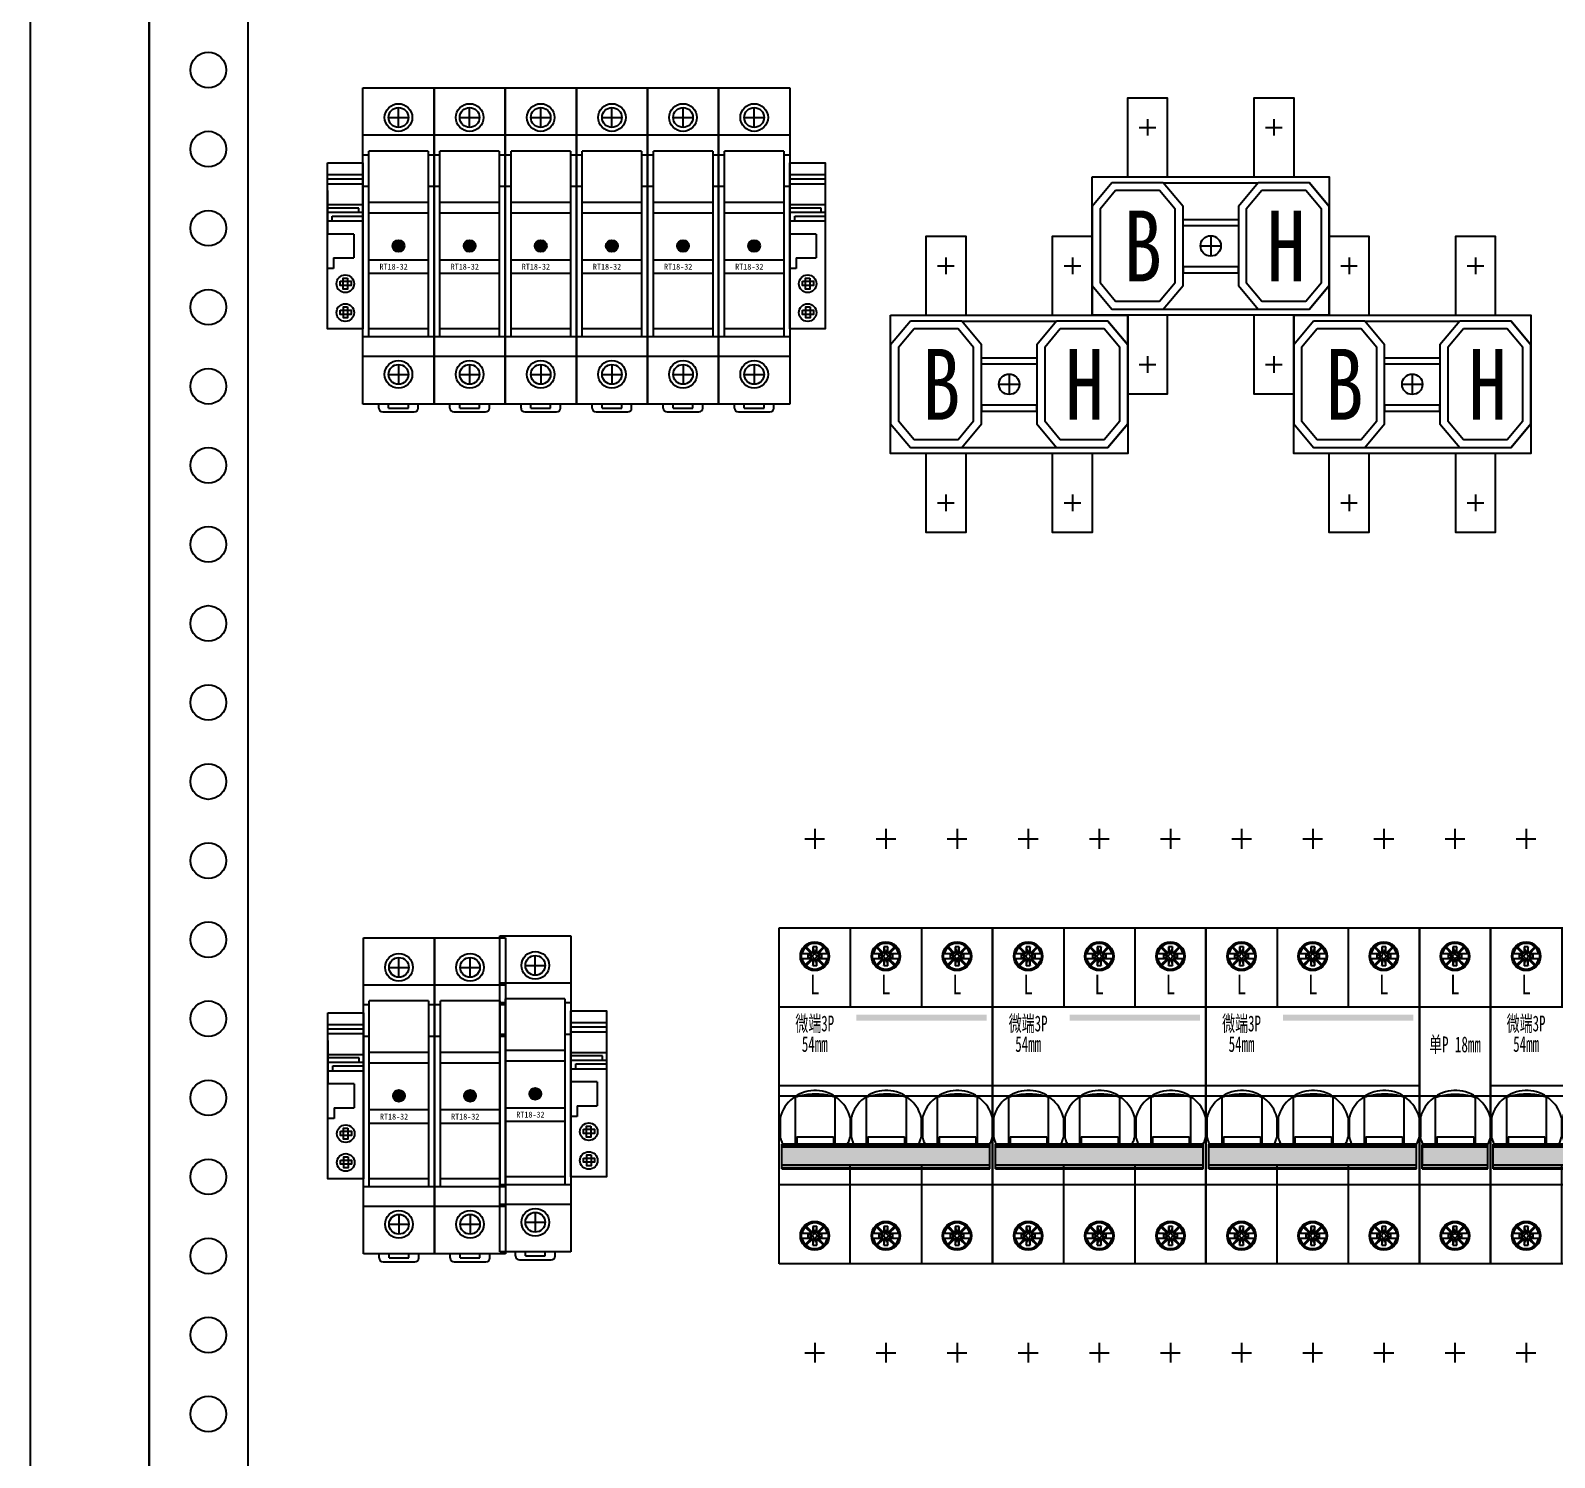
# Model space of a CAD drawing. Extents: x 1618643 to 1619243, y 398120 to 400320.
# Drawn here: x 1618642.7 to 1619028.4, y 399164.5 to 399525.5 of the extents above; entities that cross this region are included whole.
import ezdxf
from ezdxf.enums import TextEntityAlignment as Align

# ---------------------------------------------------------------- set-up
doc = ezdxf.new("R2010")
doc.units = 0
doc.header["$MEASUREMENT"] = 0
for name, color, linetype in [('EL-TEXT', 3, 'Continuous'), ('LY-JS-BJ', 7, 'Continuous'), ('LY-JS-YQJ', 7, 'Continuous'), ('布置图', 20, 'Continuous')]:
    doc.layers.add(name, color=color, linetype=linetype)
doc.layers.add('LY-二次控制图', color=7, linetype='Continuous', lineweight=18)
doc.styles.add('-宋体', font='', dxfattribs={"width": 0.65})
doc.styles.add('LY-SJ-元器件', font='', dxfattribs={"width": 0.6, "height": 4})
doc.styles.get('-宋体').set_extended_font_data('NSimSun')
doc.styles.get('LY-SJ-元器件').set_extended_font_data('SimSun')

# ---------------------------------------------------------------- blocks, each defined once
blk = doc.blocks.new('微端3P-54mm-2022.1')
h = blk.add_hatch(color=3)
h.dxf.hatch_style = 1
h.paths.add_polyline_path([(52.5, 19), (52.5, 20.5), (19.5, 20.5), (19.5, 19)])
h = blk.add_hatch(color=0)
h.dxf.hatch_style = 1
h.paths.add_polyline_path([(53.3, -17.47), (53.3, -12.97), (0.7, -12.97), (0.7, -17.47)])
at = {"color": 1}
for p, q in [((9, 67.5), (9, 62.5)), ((27, 67.5), (27, 62.5)), ((45, 67.5), (45, 62.5)), ((6.5, 65), (11.5, 65)), ((24.5, 65), (29.5, 65)), ((42.5, 65), (47.5, 65)), ((0, 0), (54, 0)), ((6.5, -65), (11.5, -65)), ((9, -62.5), (9, -67.5)), ((24.5, -65), (29.5, -65)), ((27, -62.5), (27, -67.5)), ((42.5, -65), (47.5, -65)), ((45, -62.5), (45, -67.5))]:
    blk.add_line(p, q, dxfattribs=at)
at = {"color": 0}
for p, q in [((0, -42.5), (0, 42.5)), ((0, 42.5), (54, 42.5)), ((18, 42.5), (18, 22.5)), ((36, 42.5), (36, 22.5)), ((54, 42.5), (54, -42.5)), ((0, 22.5), (54, 22.5)), ((54, 2.5), (0, 2.5)), ((18, -42.5), (18, -17.47)), ((36, -17.47), (36, -42.5)), ((54, -22.5), (0, -22.5)), ((54, -42.5), (0, -42.5))]:
    blk.add_line(p, q, dxfattribs=at)
at = {"color": 0, "linetype": 'Continuous', "lineweight": 25}
for p, q in [((5.58, 34.71), (7.95, 34.71)), ((7.95, 35.91), (5.59, 35.91)), ((6.7, 37.82), (6.49, 37.61)), ((6.49, 37.61), (6.6, 37.5)), ((6.6, 37.5), (8.15, 35.95)), ((6.81, 37.71), (6.7, 37.82)), ((8.39, 36.13), (6.81, 37.71)), ((7.25, 35.91), (7.25, 34.71)), ((7.25, 35.91), (8, 35.46)), ((7.25, 34.71), (8, 35.16)), ((8, 35.46), (8, 35.16)), ((8.25, 35.46), (8, 35.46)), ((8, 35.16), (8.25, 35.16)), ((8.5, 37.66), (8.5, 36.46)), ((8.5, 37.66), (8.85, 36.31)), ((9.5, 37.66), (8.5, 37.66)), ((8.5, 36.46), (8.85, 35.96)), ((9.15, 36.31), (8.85, 36.31)), ((8.85, 36.31), (8.85, 35.96)), ((9.5, 37.66), (9.15, 36.31)), ((9.5, 36.46), (9.15, 35.96)), ((9.15, 35.96), (9.15, 36.31)), ((9.5, 36.46), (9.5, 37.66)), ((11.19, 37.71), (9.61, 36.13)), ((10, 35.46), (9.75, 35.46)), ((9.75, 35.16), (10, 35.16)), ((9.85, 35.95), (11.4, 37.5)), ((10.75, 35.91), (10, 35.46)), ((10, 35.16), (10, 35.46)), ((10.75, 34.71), (10, 35.16)), ((12.42, 35.91), (10.05, 35.91)), ((10.05, 34.71), (12.41, 34.71)), ((10.75, 34.71), (10.75, 35.91)), ((11.3, 37.82), (11.19, 37.71)), ((11.51, 37.61), (11.3, 37.82)), ((11.4, 37.5), (11.51, 37.61)), ((23.58, 34.71), (25.95, 34.71)), ((25.95, 35.91), (23.59, 35.91)), ((24.7, 37.82), (24.49, 37.61)), ((24.49, 37.61), (24.6, 37.5)), ((24.6, 37.5), (26.15, 35.95)), ((24.81, 37.71), (24.7, 37.82)), ((26.39, 36.13), (24.81, 37.71)), ((25.25, 35.91), (25.25, 34.71)), ((25.25, 35.91), (26, 35.46)), ((25.25, 34.71), (26, 35.16)), ((26, 35.46), (26, 35.16)), ((26.25, 35.46), (26, 35.46)), ((26, 35.16), (26.25, 35.16)), ((27.5, 37.66), (26.5, 37.66)), ((26.5, 37.66), (26.5, 36.46)), ((26.5, 37.66), (26.85, 36.31)), ((26.5, 36.46), (26.85, 35.96)), ((26.85, 36.31), (26.85, 35.96)), ((27.15, 36.31), (26.85, 36.31)), ((27.5, 37.66), (27.15, 36.31)), ((27.5, 36.46), (27.15, 35.96)), ((27.15, 35.96), (27.15, 36.31)), ((27.5, 36.46), (27.5, 37.66)), ((29.19, 37.71), (27.61, 36.13)), ((28, 35.46), (27.75, 35.46)), ((27.75, 35.16), (28, 35.16)), ((27.85, 35.95), (29.4, 37.5)), ((28.75, 35.91), (28, 35.46)), ((28, 35.16), (28, 35.46)), ((28.75, 34.71), (28, 35.16)), ((30.42, 35.91), (28.05, 35.91)), ((28.05, 34.71), (30.41, 34.71)), ((28.75, 34.71), (28.75, 35.91)), ((29.3, 37.82), (29.19, 37.71)), ((29.51, 37.61), (29.3, 37.82)), ((29.4, 37.5), (29.51, 37.61)), ((41.58, 34.71), (43.95, 34.71)), ((43.95, 35.91), (41.59, 35.91)), ((42.7, 37.82), (42.49, 37.61)), ((42.49, 37.61), (42.6, 37.5)), ((42.6, 37.5), (44.15, 35.95)), ((42.81, 37.71), (42.7, 37.82)), ((44.39, 36.13), (42.81, 37.71)), ((43.25, 35.91), (43.25, 34.71)), ((43.25, 35.91), (44, 35.46)), ((43.25, 34.71), (44, 35.16)), ((44, 35.46), (44, 35.16)), ((44.25, 35.46), (44, 35.46)), ((44, 35.16), (44.25, 35.16)), ((44.5, 37.66), (44.85, 36.31)), ((45.5, 37.66), (44.5, 37.66)), ((44.5, 37.66), (44.5, 36.46)), ((44.5, 36.46), (44.85, 35.96)), ((44.85, 36.31), (44.85, 35.96)), ((45.15, 36.31), (44.85, 36.31)), ((45.5, 37.66), (45.15, 36.31)), ((45.5, 36.46), (45.15, 35.96)), ((45.15, 35.96), (45.15, 36.31)), ((45.5, 36.46), (45.5, 37.66)), ((47.19, 37.71), (45.61, 36.13)), ((46, 35.46), (45.75, 35.46)), ((45.75, 35.16), (46, 35.16)), ((45.85, 35.95), (47.4, 37.5)), ((46.75, 35.91), (46, 35.46)), ((46, 35.16), (46, 35.46)), ((46.75, 34.71), (46, 35.16)), ((48.42, 35.91), (46.05, 35.91)), ((46.05, 34.71), (48.41, 34.71)), ((46.75, 34.71), (46.75, 35.91)), ((47.3, 37.82), (47.19, 37.71)), ((47.51, 37.61), (47.3, 37.82)), ((47.4, 37.5), (47.51, 37.61)), ((6.6, 33.12), (6.49, 33.01)), ((6.49, 33.01), (6.7, 32.8)), ((8.15, 34.67), (6.6, 33.12)), ((6.7, 32.8), (6.81, 32.91)), ((6.81, 32.91), (8.39, 34.49)), ((8.5, 34.16), (8.85, 34.65)), ((8.5, 32.96), (8.85, 34.31)), ((8.5, 34.16), (8.5, 32.96)), ((8.5, 32.96), (9.5, 32.96)), ((8.85, 34.65), (8.85, 34.31)), ((8.85, 34.31), (9.15, 34.31)), ((9, 31.81), (9, 32.06)), ((9.5, 34.16), (9.15, 34.66)), ((9.15, 34.31), (9.15, 34.66)), ((9.15, 34.31), (9.5, 32.96)), ((9.5, 32.96), (9.5, 34.16)), ((9.61, 34.49), (11.19, 32.91)), ((11.4, 33.12), (9.85, 34.67)), ((11.19, 32.91), (11.3, 32.8)), ((11.3, 32.8), (11.51, 33.01)), ((11.51, 33.01), (11.4, 33.12)), ((24.6, 33.12), (24.49, 33.01)), ((24.49, 33.01), (24.7, 32.8)), ((26.15, 34.67), (24.6, 33.12)), ((24.7, 32.8), (24.81, 32.91)), ((24.81, 32.91), (26.39, 34.49)), ((26.5, 34.16), (26.85, 34.65)), ((26.5, 32.96), (26.85, 34.31)), ((26.5, 34.16), (26.5, 32.96)), ((26.5, 32.96), (27.5, 32.96)), ((26.85, 34.65), (26.85, 34.31)), ((26.85, 34.31), (27.15, 34.31)), ((27, 31.81), (27, 32.06)), ((27.15, 34.31), (27.15, 34.66)), ((27.5, 34.16), (27.15, 34.66)), ((27.15, 34.31), (27.5, 32.96)), ((27.5, 32.96), (27.5, 34.16)), ((27.61, 34.49), (29.19, 32.91)), ((29.4, 33.12), (27.85, 34.67)), ((29.19, 32.91), (29.3, 32.8)), ((29.3, 32.8), (29.51, 33.01)), ((29.51, 33.01), (29.4, 33.12)), ((42.6, 33.12), (42.49, 33.01)), ((42.49, 33.01), (42.7, 32.8)), ((44.15, 34.67), (42.6, 33.12)), ((42.7, 32.8), (42.81, 32.91)), ((42.81, 32.91), (44.39, 34.49)), ((44.5, 34.16), (44.85, 34.65)), ((44.5, 32.96), (44.85, 34.31)), ((44.5, 34.16), (44.5, 32.96)), ((44.5, 32.96), (45.5, 32.96)), ((44.85, 34.65), (44.85, 34.31)), ((44.85, 34.31), (45.15, 34.31)), ((45, 31.81), (45, 32.06)), ((45.15, 34.31), (45.15, 34.66)), ((45.5, 34.16), (45.15, 34.66)), ((45.15, 34.31), (45.5, 32.96)), ((45.5, 32.96), (45.5, 34.16)), ((45.61, 34.49), (47.19, 32.91)), ((47.4, 33.12), (45.85, 34.67)), ((47.19, 32.91), (47.3, 32.8)), ((47.3, 32.8), (47.51, 33.01)), ((47.51, 33.01), (47.4, 33.12)), ((4.1, -12.22), (4.1, -0.35)), ((14.1, -0.35), (14.1, -12.22)), ((22.1, -12.22), (22.1, -0.35)), ((32.1, -0.35), (32.1, -12.22)), ((40.1, -12.22), (40.1, -0.35)), ((50.1, -0.35), (50.1, -12.22)), ((0.25, -5.47), (0.25, -10.49)), ((17.95, -5.47), (17.95, -10.49)), ((18.25, -5.47), (18.25, -10.49)), ((35.95, -5.47), (35.95, -10.49)), ((36.25, -5.47), (36.25, -10.49)), ((53.95, -5.47), (53.95, -10.49)), ((4.45, -10.38), (4.45, -12.22)), ((4.45, -10.38), (13.75, -10.38)), ((13.75, -10.38), (13.75, -12.22)), ((22.45, -10.38), (22.45, -12.22)), ((22.45, -10.38), (31.75, -10.38)), ((31.75, -10.38), (31.75, -12.22)), ((40.45, -10.38), (40.45, -12.22)), ((40.45, -10.38), (49.75, -10.38)), ((49.75, -10.38), (49.75, -12.22)), ((53.3, -12.22), (0.7, -12.22)), ((0.7, -18.44), (0.7, -12.22)), ((53.3, -12.44), (0.7, -12.44)), ((53.3, -12.97), (0.7, -12.97)), ((53.3, -18.44), (53.3, -12.22)), ((0.7, -17.47), (53.3, -17.47)), ((0.7, -18.13), (53.3, -18.13)), ((0.7, -18.44), (53.3, -18.44)), ((6.7, -32.89), (6.49, -33.1)), ((6.49, -33.1), (6.6, -33.21)), ((6.6, -33.21), (8.15, -34.76)), ((6.81, -33), (6.7, -32.89)), ((8.39, -34.58), (6.81, -33)), ((8.5, -33.05), (8.85, -34.4)), ((9.5, -33.05), (8.5, -33.05)), ((8.5, -33.05), (8.5, -34.25)), ((8.5, -34.25), (8.85, -34.75)), ((9.15, -34.4), (8.85, -34.4)), ((8.85, -34.4), (8.85, -34.75)), ((9.5, -33.05), (9.15, -34.4)), ((9.5, -34.25), (9.15, -34.75)), ((9.15, -34.75), (9.15, -34.4)), ((9.5, -34.25), (9.5, -33.05)), ((11.19, -33), (9.61, -34.58)), ((9.85, -34.76), (11.4, -33.21)), ((11.3, -32.89), (11.19, -33)), ((11.51, -33.1), (11.3, -32.89)), ((11.4, -33.21), (11.51, -33.1)), ((24.7, -32.89), (24.49, -33.1)), ((24.49, -33.1), (24.6, -33.21)), ((24.6, -33.21), (26.15, -34.76)), ((24.81, -33), (24.7, -32.89)), ((26.39, -34.58), (24.81, -33)), ((26.5, -33.05), (26.5, -34.25)), ((27.5, -33.05), (26.5, -33.05)), ((26.5, -33.05), (26.85, -34.4)), ((26.5, -34.25), (26.85, -34.75)), ((27.15, -34.4), (26.85, -34.4)), ((26.85, -34.4), (26.85, -34.75)), ((27.5, -33.05), (27.15, -34.4)), ((27.5, -34.25), (27.15, -34.75)), ((27.15, -34.75), (27.15, -34.4)), ((27.5, -34.25), (27.5, -33.05)), ((29.19, -33), (27.61, -34.58)), ((27.85, -34.76), (29.4, -33.21)), ((29.3, -32.89), (29.19, -33)), ((29.51, -33.1), (29.3, -32.89)), ((29.4, -33.21), (29.51, -33.1)), ((42.7, -32.89), (42.49, -33.1)), ((42.49, -33.1), (42.6, -33.21)), ((42.6, -33.21), (44.15, -34.76)), ((42.81, -33), (42.7, -32.89)), ((44.39, -34.58), (42.81, -33)), ((44.5, -33.05), (44.85, -34.4)), ((45.5, -33.05), (44.5, -33.05)), ((44.5, -33.05), (44.5, -34.25)), ((44.5, -34.25), (44.85, -34.75)), ((44.85, -34.4), (44.85, -34.75)), ((45.15, -34.4), (44.85, -34.4)), ((45.5, -33.05), (45.15, -34.4)), ((45.5, -34.25), (45.15, -34.75)), ((45.15, -34.75), (45.15, -34.4)), ((45.5, -34.25), (45.5, -33.05)), ((47.19, -33), (45.61, -34.58)), ((45.85, -34.76), (47.4, -33.21)), ((47.3, -32.89), (47.19, -33)), ((47.51, -33.1), (47.3, -32.89)), ((47.4, -33.21), (47.51, -33.1)), ((5.58, -36), (7.95, -36)), ((7.95, -34.8), (5.59, -34.8)), ((6.6, -37.59), (6.49, -37.7)), ((6.49, -37.7), (6.7, -37.91)), ((8.15, -36.04), (6.6, -37.59)), ((6.7, -37.91), (6.81, -37.8)), ((6.81, -37.8), (8.39, -36.22)), ((7.25, -34.8), (7.25, -36)), ((7.25, -34.8), (8, -35.25)), ((7.25, -36), (8, -35.55)), ((8, -35.25), (8, -35.55)), ((8.25, -35.25), (8, -35.25)), ((8, -35.55), (8.25, -35.55)), ((8.5, -36.55), (8.85, -36.05)), ((8.5, -37.75), (8.85, -36.4)), ((8.5, -36.55), (8.5, -37.75)), ((8.5, -37.75), (9.5, -37.75)), ((8.85, -36.05), (8.85, -36.4)), ((8.85, -36.4), (9.15, -36.4)), ((9.5, -36.55), (9.15, -36.05)), ((9.15, -36.4), (9.15, -36.05)), ((9.15, -36.4), (9.5, -37.75)), ((9.5, -37.75), (9.5, -36.55)), ((9.61, -36.22), (11.19, -37.8)), ((10, -35.25), (9.75, -35.25)), ((9.75, -35.55), (10, -35.55)), ((11.4, -37.59), (9.85, -36.04)), ((10.75, -34.8), (10, -35.25)), ((10, -35.55), (10, -35.25)), ((10.75, -36), (10, -35.55)), ((12.42, -34.8), (10.05, -34.8)), ((10.05, -36), (12.41, -36)), ((10.75, -36), (10.75, -34.8)), ((11.19, -37.8), (11.3, -37.91)), ((11.3, -37.91), (11.51, -37.7)), ((11.51, -37.7), (11.4, -37.59)), ((23.58, -36), (25.95, -36)), ((25.95, -34.8), (23.59, -34.8)), ((24.6, -37.59), (24.49, -37.7)), ((24.49, -37.7), (24.7, -37.91)), ((26.15, -36.04), (24.6, -37.59)), ((24.7, -37.91), (24.81, -37.8)), ((24.81, -37.8), (26.39, -36.22)), ((25.25, -34.8), (25.25, -36)), ((25.25, -34.8), (26, -35.25)), ((25.25, -36), (26, -35.55)), ((26, -35.25), (26, -35.55)), ((26.25, -35.25), (26, -35.25)), ((26, -35.55), (26.25, -35.55)), ((26.5, -36.55), (26.85, -36.05)), ((26.5, -37.75), (26.85, -36.4)), ((26.5, -36.55), (26.5, -37.75)), ((26.5, -37.75), (27.5, -37.75)), ((26.85, -36.05), (26.85, -36.4)), ((26.85, -36.4), (27.15, -36.4)), ((27.15, -36.4), (27.15, -36.05)), ((27.5, -36.55), (27.15, -36.05)), ((27.15, -36.4), (27.5, -37.75)), ((27.5, -37.75), (27.5, -36.55)), ((27.61, -36.22), (29.19, -37.8)), ((28, -35.25), (27.75, -35.25)), ((27.75, -35.55), (28, -35.55)), ((29.4, -37.59), (27.85, -36.04)), ((28.75, -34.8), (28, -35.25)), ((28, -35.55), (28, -35.25)), ((28.75, -36), (28, -35.55)), ((30.42, -34.8), (28.05, -34.8)), ((28.05, -36), (30.41, -36)), ((28.75, -36), (28.75, -34.8)), ((29.19, -37.8), (29.3, -37.91)), ((29.3, -37.91), (29.51, -37.7)), ((29.51, -37.7), (29.4, -37.59)), ((41.58, -36), (43.95, -36)), ((43.95, -34.8), (41.59, -34.8)), ((42.6, -37.59), (42.49, -37.7)), ((42.49, -37.7), (42.7, -37.91)), ((44.15, -36.04), (42.6, -37.59)), ((42.7, -37.91), (42.81, -37.8)), ((42.81, -37.8), (44.39, -36.22)), ((43.25, -34.8), (44, -35.25)), ((43.25, -34.8), (43.25, -36)), ((43.25, -36), (44, -35.55)), ((44, -35.25), (44, -35.55)), ((44.25, -35.25), (44, -35.25)), ((44, -35.55), (44.25, -35.55)), ((44.5, -36.55), (44.85, -36.05)), ((44.5, -37.75), (44.85, -36.4)), ((44.5, -36.55), (44.5, -37.75)), ((44.5, -37.75), (45.5, -37.75)), ((44.85, -36.05), (44.85, -36.4)), ((44.85, -36.4), (45.15, -36.4)), ((45.15, -36.4), (45.15, -36.05)), ((45.5, -36.55), (45.15, -36.05)), ((45.15, -36.4), (45.5, -37.75)), ((45.5, -37.75), (45.5, -36.55)), ((45.61, -36.22), (47.19, -37.8)), ((46, -35.25), (45.75, -35.25)), ((45.75, -35.55), (46, -35.55)), ((47.4, -37.59), (45.85, -36.04)), ((46.75, -34.8), (46, -35.25)), ((46, -35.55), (46, -35.25)), ((46.75, -36), (46, -35.55)), ((48.42, -34.8), (46.05, -34.8)), ((46.05, -36), (48.41, -36)), ((46.75, -36), (46.75, -34.8)), ((47.19, -37.8), (47.3, -37.91)), ((47.3, -37.91), (47.51, -37.7)), ((47.51, -37.7), (47.4, -37.59)), ((9, -38.9), (9, -38.65)), ((27, -38.9), (27, -38.65)), ((45, -38.9), (45, -38.65))]:
    blk.add_line(p, q, dxfattribs=at)
at = {"color": 0}
for centre, radius in [((9, 35.31), 3.64), ((9, 35.31), 3.39), ((27, 35.31), 3.64), ((27, 35.31), 3.39), ((45, 35.31), 3.64), ((45, 35.31), 3.39), ((9, -35.4), 3.64), ((9, -35.4), 3.39), ((27, -35.4), 3.64), ((27, -35.4), 3.39), ((45, -35.4), 3.64), ((45, -35.4), 3.39)]:
    blk.add_circle(centre, radius, dxfattribs=at)
at = {"color": 0, "linetype": 'Continuous', "lineweight": 25}
for centre in [(9, 35.31), (27, 35.31), (45, 35.31), (9, -35.4), (27, -35.4), (45, -35.4)]:
    blk.add_circle(centre, 3.5, dxfattribs=at)
for centre, radius, start, end in [((9, 35.31), 3.25, 137.6454, 169.3613), ((9, 35.31), 3.25, 190.6387, 222.3546), ((9, 35.31), 3.25, 47.6454, 132.3546), ((7.95, 36.46), 0.552, 270, 360), ((7.95, 34.16), 0.552, 0, 90), ((8.06, 37.76), 2.31, 274.6869, 276.011), ((8.06, 32.85), 2.31, 83.234, 85.2255), ((8.18, 36.73), 1.27, 275.7409, 278.1372), ((8.23, 34.32), 0.834, 77.8753, 83.3489), ((8.25, 36.21), 0.747, 278.1332, 282.1859), ((8.31, 35.96), 0.494, 282.0203, 298.836), ((8.3, 34.65), 0.5, 58.0737, 77.8061), ((8.23, 36.09), 0.641, 299.0084, 316.9423), ((8.23, 34.53), 0.636, 37.8376, 58.3835), ((8.33, 36), 0.506, 316.5183, 337.4465), ((8.35, 34.62), 0.49, 22.029, 37.4855), ((8.03, 36.13), 0.834, 337.6013, 343.0532), ((8.11, 34.52), 0.747, 18.1694, 22.2379), ((7.61, 34.36), 1.27, 15.7681, 18.1735), ((6.62, 36.56), 2.31, 342.9388, 344.9228), ((11.38, 36.56), 2.31, 195.0773, 196.4013), ((11.38, 34.06), 2.31, 162.9388, 164.9228), ((10.39, 36.26), 1.27, 196.1312, 198.5273), ((9.97, 34.49), 0.834, 157.6013, 163.0532), ((9.89, 36.09), 0.747, 198.5233, 202.5755), ((9.65, 35.99), 0.49, 202.3673, 217.7617), ((9.67, 34.62), 0.506, 136.5183, 157.4465), ((9.77, 36.09), 0.636, 218.1132, 238.5766), ((9.77, 34.53), 0.641, 119.0082, 136.9423), ((9.7, 35.97), 0.5, 238.269, 257.922), ((9.69, 34.65), 0.494, 102.021, 118.8359), ((10.05, 36.46), 0.552, 180, 270), ((10.05, 34.16), 0.552, 90, 180), ((9.77, 36.3), 0.834, 257.9903, 263.442), ((9.75, 34.41), 0.747, 98.1342, 102.1867), ((9.82, 33.89), 1.27, 95.7421, 98.1383), ((9.94, 37.76), 2.31, 263.3277, 265.3115), ((9.94, 32.85), 2.31, 94.6881, 96.0122), ((9, 35.31), 3.25, 10.6387, 42.3546), ((9, 35.31), 3.25, 317.6454, 349.3613), ((27, 35.31), 3.25, 137.6454, 169.3613), ((27, 35.31), 3.25, 190.6387, 222.3546), ((27, 35.31), 3.25, 47.6454, 132.3546), ((25.95, 36.46), 0.552, 270, 360), ((25.95, 34.16), 0.552, 0, 90), ((26.06, 37.76), 2.31, 274.6869, 276.011), ((26.06, 32.85), 2.31, 83.234, 85.2255), ((26.18, 36.73), 1.27, 275.7409, 278.1372), ((26.23, 34.32), 0.834, 77.8753, 83.3489), ((26.25, 36.21), 0.747, 278.1332, 282.1859), ((26.31, 35.96), 0.494, 282.0203, 298.836), ((26.3, 34.65), 0.5, 58.0737, 77.8061), ((26.23, 36.09), 0.641, 299.0084, 316.9423), ((26.23, 34.53), 0.636, 37.8376, 58.3835), ((26.33, 36), 0.506, 316.5183, 337.4465), ((26.35, 34.62), 0.49, 22.029, 37.4855), ((26.03, 36.13), 0.834, 337.6013, 343.0532), ((26.11, 34.52), 0.747, 18.1694, 22.2379), ((25.61, 34.36), 1.27, 15.7681, 18.1735), ((24.62, 36.56), 2.31, 342.9388, 344.9228), ((29.38, 36.56), 2.31, 195.0773, 196.4013), ((29.38, 34.06), 2.31, 162.9388, 164.9228), ((28.39, 36.26), 1.27, 196.1312, 198.5273), ((27.97, 34.49), 0.834, 157.6013, 163.0532), ((27.89, 36.09), 0.747, 198.5233, 202.5755), ((27.65, 35.99), 0.49, 202.3673, 217.7617), ((27.67, 34.62), 0.506, 136.5183, 157.4465), ((27.77, 36.09), 0.636, 218.1132, 238.5766), ((27.77, 34.53), 0.641, 119.0082, 136.9423), ((27.7, 35.97), 0.5, 238.269, 257.922), ((27.69, 34.65), 0.494, 102.021, 118.8359), ((28.05, 36.46), 0.552, 180, 270), ((28.05, 34.16), 0.552, 90, 180), ((27.77, 36.3), 0.834, 257.9903, 263.442), ((27.75, 34.41), 0.747, 98.1342, 102.1867), ((27.82, 33.89), 1.27, 95.7421, 98.1383), ((27.94, 37.76), 2.31, 263.3277, 265.3115), ((27.94, 32.85), 2.31, 94.6881, 96.0122), ((27, 35.31), 3.25, 10.6387, 42.3546), ((27, 35.31), 3.25, 317.6454, 349.3613), ((45, 35.31), 3.25, 137.6454, 169.3613), ((45, 35.31), 3.25, 190.6387, 222.3546), ((45, 35.31), 3.25, 47.6454, 132.3546), ((43.95, 36.46), 0.552, 270, 360), ((43.95, 34.16), 0.552, 0, 90), ((44.06, 37.76), 2.31, 274.6869, 276.011), ((44.06, 32.85), 2.31, 83.234, 85.2255), ((44.18, 36.73), 1.27, 275.7409, 278.1372), ((44.23, 34.32), 0.834, 77.8753, 83.3489), ((44.25, 36.21), 0.747, 278.1332, 282.1859), ((44.31, 35.96), 0.494, 282.0203, 298.836), ((44.3, 34.65), 0.5, 58.0737, 77.8061), ((44.23, 36.09), 0.641, 299.0084, 316.9423), ((44.23, 34.53), 0.636, 37.8376, 58.3835), ((44.33, 36), 0.506, 316.5183, 337.4465), ((44.35, 34.62), 0.49, 22.029, 37.4855), ((44.03, 36.13), 0.834, 337.6013, 343.0532), ((44.11, 34.52), 0.747, 18.1694, 22.2379), ((43.61, 34.36), 1.27, 15.7681, 18.1735), ((42.62, 36.56), 2.31, 342.9388, 344.9228), ((47.38, 36.56), 2.31, 195.0773, 196.4013), ((47.38, 34.06), 2.31, 162.9388, 164.9228), ((46.39, 36.26), 1.27, 196.1312, 198.5273), ((45.97, 34.49), 0.834, 157.6013, 163.0532), ((45.89, 36.09), 0.747, 198.5233, 202.5755), ((45.65, 35.99), 0.49, 202.3673, 217.7617), ((45.67, 34.62), 0.506, 136.5183, 157.4465), ((45.77, 36.09), 0.636, 218.1132, 238.5766), ((45.77, 34.53), 0.641, 119.0082, 136.9423), ((45.7, 35.97), 0.5, 238.269, 257.922), ((45.69, 34.65), 0.494, 102.021, 118.8359), ((46.05, 36.46), 0.552, 180, 270), ((46.05, 34.16), 0.552, 90, 180), ((45.77, 36.3), 0.834, 257.9903, 263.442), ((45.75, 34.41), 0.747, 98.1342, 102.1867), ((45.82, 33.89), 1.27, 95.7421, 98.1383), ((45.94, 37.76), 2.31, 263.3277, 265.3115), ((45.94, 32.85), 2.31, 94.6881, 96.0122), ((45, 35.31), 3.25, 10.6387, 42.3546), ((45, 35.31), 3.25, 317.6454, 349.3613), ((9, 35.31), 3.25, 227.6454, 312.3546), ((6.61, 34.07), 2.31, 14.7102, 16.0393), ((27, 35.31), 3.25, 227.6454, 312.3546), ((24.61, 34.07), 2.31, 14.7102, 16.0393), ((45, 35.31), 3.25, 227.6454, 312.3546), ((42.61, 34.07), 2.31, 14.7102, 16.0393), ((9.14, -7.83), 9.19, 87.8849, 160.4296), ((8.91, -15.23), 15.64, 94.6966, 107.9265), ((9.1, -16.72), 17.13, 89.9904, 94.9002), ((9.13, -16.15), 16.57, 75.7297, 90.1184), ((9.04, -7.86), 9.23, 15.0474, 87.2502), ((27.14, -7.83), 9.19, 87.8849, 160.4296), ((26.91, -15.23), 15.64, 94.6966, 107.9265), ((27.1, -16.72), 17.13, 89.9904, 94.9002), ((27.13, -16.15), 16.57, 75.7297, 90.1184), ((27.04, -7.86), 9.23, 15.0474, 87.2502), ((45.14, -7.83), 9.19, 87.8849, 160.4296), ((44.91, -15.23), 15.64, 94.6966, 107.9265), ((45.1, -16.72), 17.13, 89.9904, 94.9002), ((45.13, -16.15), 16.57, 75.7297, 90.1184), ((45.04, -7.86), 9.23, 15.0474, 87.2502), ((10, -12.56), 12.88, 72.7867, 75.5196), ((5.82, -26.43), 27.36, 72.3845, 73.0215), ((28, -12.56), 12.88, 72.7867, 75.5196), ((23.82, -26.43), 27.36, 72.3845, 73.0215), ((46, -12.56), 12.88, 72.7867, 75.5196), ((41.82, -26.43), 27.36, 72.3845, 73.0215), ((9.37, -7.98), 9.46, 160.057, 164.6179), ((27.37, -7.98), 9.46, 160.057, 164.6179), ((45.37, -7.98), 9.46, 160.057, 164.6179), ((29.64, -1.83), 30.64, 196.4297, 196.8694), ((16.57, -5.82), 16.98, 196.781, 197.5735), ((10.04, -7.88), 10.13, 197.5731, 198.8992), ((6.94, -8.95), 6.85, 198.859, 201.3043), ((4.95, -9.74), 4.71, 201.1482, 208.2485), ((13.65, -9.95), 4.27, 329.3774, 337.9794), ((11.23, -8.97), 6.88, 337.958, 342.3373), ((5.6, -7.13), 12.8, 342.1258, 343.1767), ((-11.74, -1.89), 30.91, 343.1981, 343.8522), ((47.64, -1.83), 30.64, 196.4297, 196.8694), ((34.57, -5.82), 16.98, 196.781, 197.5735), ((28.04, -7.88), 10.13, 197.5731, 198.8992), ((24.94, -8.95), 6.85, 198.859, 201.3043), ((22.95, -9.74), 4.71, 201.1482, 208.2485), ((31.65, -9.95), 4.27, 329.3774, 337.9794), ((29.23, -8.97), 6.88, 337.958, 342.3373), ((23.6, -7.13), 12.8, 342.1258, 343.1767), ((6.26, -1.89), 30.91, 343.1981, 343.8522), ((65.64, -1.83), 30.64, 196.4297, 196.8694), ((52.57, -5.82), 16.98, 196.781, 197.5735), ((46.04, -7.88), 10.13, 197.5731, 198.8992), ((42.94, -8.95), 6.85, 198.859, 201.3043), ((40.95, -9.74), 4.71, 201.1482, 208.2485), ((49.65, -9.95), 4.27, 329.3774, 337.9794), ((47.23, -8.97), 6.88, 337.958, 342.3373), ((41.6, -7.13), 12.8, 342.1258, 343.1767), ((24.26, -1.89), 30.91, 343.1981, 343.8522), ((13.72, -5.01), 14.67, 208.3279, 209.4703), ((7.43, -6.37), 11.43, 329.2292, 329.8147), ((31.72, -5.01), 14.67, 208.3279, 209.4703), ((25.43, -6.37), 11.43, 329.2292, 329.8147), ((49.72, -5.01), 14.67, 208.3279, 209.4703), ((43.43, -6.37), 11.43, 329.2292, 329.8147), ((9, -35.4), 3.25, 137.6454, 169.3613), ((9, -35.4), 3.25, 47.6454, 132.3546), ((7.95, -34.25), 0.552, 270, 360), ((10.05, -34.25), 0.552, 180, 270), ((9, -35.4), 3.25, 10.6387, 42.3546), ((27, -35.4), 3.25, 137.6454, 169.3613), ((27, -35.4), 3.25, 47.6454, 132.3546), ((25.95, -34.25), 0.552, 270, 360), ((28.05, -34.25), 0.552, 180, 270), ((27, -35.4), 3.25, 10.6387, 42.3546), ((45, -35.4), 3.25, 137.6454, 169.3613), ((45, -35.4), 3.25, 47.6454, 132.3546), ((43.95, -34.25), 0.552, 270, 360), ((46.05, -34.25), 0.552, 180, 270), ((45, -35.4), 3.25, 10.6387, 42.3546), ((9, -35.4), 3.25, 190.6387, 222.3546), ((9, -35.4), 3.25, 227.6454, 312.3546), ((7.95, -36.55), 0.552, 0, 90), ((8.06, -32.94), 2.31, 274.6869, 276.011), ((8.06, -37.85), 2.31, 83.234, 85.2255), ((8.18, -33.98), 1.27, 275.7409, 278.1372), ((8.23, -36.39), 0.834, 77.8753, 83.3489), ((8.25, -34.5), 0.747, 278.1332, 282.1859), ((8.31, -34.74), 0.494, 282.0203, 298.836), ((8.3, -36.06), 0.5, 58.0737, 77.8061), ((8.23, -34.62), 0.641, 299.0084, 316.9423), ((8.23, -36.18), 0.636, 37.8376, 58.3835), ((8.33, -34.71), 0.506, 316.5183, 337.4465), ((8.35, -36.08), 0.49, 22.029, 37.4855), ((8.03, -34.58), 0.834, 337.6013, 343.0532), ((8.11, -36.18), 0.747, 18.1694, 22.2379), ((7.61, -36.35), 1.27, 15.7681, 18.1735), ((6.62, -34.15), 2.31, 342.9388, 344.9228), ((6.61, -36.64), 2.31, 14.7102, 16.0393), ((11.38, -34.15), 2.31, 195.0773, 196.4013), ((11.38, -36.65), 2.31, 162.9388, 164.9228), ((10.39, -34.45), 1.27, 196.1312, 198.5273), ((9.97, -36.21), 0.834, 157.6013, 163.0532), ((9.89, -34.61), 0.747, 198.5233, 202.5755), ((9.65, -34.71), 0.49, 202.3673, 217.7617), ((9.67, -36.09), 0.506, 136.5183, 157.4465), ((9.77, -34.62), 0.636, 218.1132, 238.5766), ((9.77, -36.18), 0.641, 119.0082, 136.9423), ((9.7, -34.74), 0.5, 238.269, 257.922), ((9.69, -36.05), 0.494, 102.021, 118.8359), ((10.05, -36.55), 0.552, 90, 180), ((9.77, -34.41), 0.834, 257.9903, 263.442), ((9.75, -36.3), 0.747, 98.1342, 102.1867), ((9.82, -36.82), 1.27, 95.7421, 98.1383), ((9.94, -32.94), 2.31, 263.3277, 265.3115), ((9.94, -37.85), 2.31, 94.6881, 96.0122), ((9, -35.4), 3.25, 317.6454, 349.3613), ((27, -35.4), 3.25, 190.6387, 222.3546), ((27, -35.4), 3.25, 227.6454, 312.3546), ((25.95, -36.55), 0.552, 0, 90), ((26.06, -32.94), 2.31, 274.6869, 276.011), ((26.06, -37.85), 2.31, 83.234, 85.2255), ((26.18, -33.98), 1.27, 275.7409, 278.1372), ((26.23, -36.39), 0.834, 77.8753, 83.3489), ((26.25, -34.5), 0.747, 278.1332, 282.1859), ((26.31, -34.74), 0.494, 282.0203, 298.836), ((26.3, -36.06), 0.5, 58.0737, 77.8061), ((26.23, -34.62), 0.641, 299.0084, 316.9423), ((26.23, -36.18), 0.636, 37.8376, 58.3835), ((26.33, -34.71), 0.506, 316.5183, 337.4465), ((26.35, -36.08), 0.49, 22.029, 37.4855), ((26.03, -34.58), 0.834, 337.6013, 343.0532), ((26.11, -36.18), 0.747, 18.1694, 22.2379), ((25.61, -36.35), 1.27, 15.7681, 18.1735), ((24.62, -34.15), 2.31, 342.9388, 344.9228), ((24.61, -36.64), 2.31, 14.7102, 16.0393), ((29.38, -34.15), 2.31, 195.0773, 196.4013), ((29.38, -36.65), 2.31, 162.9388, 164.9228), ((28.39, -34.45), 1.27, 196.1312, 198.5273), ((27.97, -36.21), 0.834, 157.6013, 163.0532), ((27.89, -34.61), 0.747, 198.5233, 202.5755), ((27.65, -34.71), 0.49, 202.3673, 217.7617), ((27.67, -36.09), 0.506, 136.5183, 157.4465), ((27.77, -34.62), 0.636, 218.1132, 238.5766), ((27.77, -36.18), 0.641, 119.0082, 136.9423), ((27.7, -34.74), 0.5, 238.269, 257.922), ((27.69, -36.05), 0.494, 102.021, 118.8359), ((28.05, -36.55), 0.552, 90, 180), ((27.77, -34.41), 0.834, 257.9903, 263.442), ((27.75, -36.3), 0.747, 98.1342, 102.1867), ((27.82, -36.82), 1.27, 95.7421, 98.1383), ((27.94, -32.94), 2.31, 263.3277, 265.3115), ((27.94, -37.85), 2.31, 94.6881, 96.0122), ((27, -35.4), 3.25, 317.6454, 349.3613), ((45, -35.4), 3.25, 190.6387, 222.3546), ((45, -35.4), 3.25, 227.6454, 312.3546), ((43.95, -36.55), 0.552, 0, 90), ((44.06, -32.94), 2.31, 274.6869, 276.011), ((44.06, -37.85), 2.31, 83.234, 85.2255), ((44.18, -33.98), 1.27, 275.7409, 278.1372), ((44.23, -36.39), 0.834, 77.8753, 83.3489), ((44.25, -34.5), 0.747, 278.1332, 282.1859), ((44.31, -34.74), 0.494, 282.0203, 298.836), ((44.3, -36.06), 0.5, 58.0737, 77.8061), ((44.23, -34.62), 0.641, 299.0084, 316.9423), ((44.23, -36.18), 0.636, 37.8376, 58.3835), ((44.33, -34.71), 0.506, 316.5183, 337.4465), ((44.35, -36.08), 0.49, 22.029, 37.4855), ((44.03, -34.58), 0.834, 337.6013, 343.0532), ((44.11, -36.18), 0.747, 18.1694, 22.2379), ((43.61, -36.35), 1.27, 15.7681, 18.1735), ((42.62, -34.15), 2.31, 342.9388, 344.9228), ((42.61, -36.64), 2.31, 14.7102, 16.0393), ((47.38, -34.15), 2.31, 195.0773, 196.4013), ((47.38, -36.65), 2.31, 162.9388, 164.9228), ((46.39, -34.45), 1.27, 196.1312, 198.5273), ((45.97, -36.21), 0.834, 157.6013, 163.0532), ((45.89, -34.61), 0.747, 198.5233, 202.5755), ((45.65, -34.71), 0.49, 202.3673, 217.7617), ((45.67, -36.09), 0.506, 136.5183, 157.4465), ((45.77, -34.62), 0.636, 218.1132, 238.5766), ((45.77, -36.18), 0.641, 119.0082, 136.9423), ((45.7, -34.74), 0.5, 238.269, 257.922), ((45.69, -36.05), 0.494, 102.021, 118.8359), ((46.05, -36.55), 0.552, 90, 180), ((45.77, -34.41), 0.834, 257.9903, 263.442), ((45.75, -36.3), 0.747, 98.1342, 102.1867), ((45.82, -36.82), 1.27, 95.7421, 98.1383), ((45.94, -32.94), 2.31, 263.3277, 265.3115), ((45.94, -37.85), 2.31, 94.6881, 96.0122), ((45, -35.4), 3.25, 317.6454, 349.3613)]:
    blk.add_arc(centre, radius, start, end, dxfattribs=at)
at = {"color": 0, "style": 'LY-SJ-元器件', "width": 0.7}
for p in [(9, 28.16), (27, 28.16), (45, 28.16)]:
    blk.add_text('L', height=5, dxfattribs=at).set_placement(p, align=Align.MIDDLE)
at = {"color": 1, "style": 'LY-SJ-元器件', "width": 0.6}
for s, p in [('微端3P', (9, 18.37)), ('54mm', (9, 13.08))]:
    blk.add_text(s, height=4, dxfattribs=at).set_placement(p, align=Align.MIDDLE)
blk = doc.blocks.new('RT18保险 正视图')
at = {"layer": 'LY-JS-YQJ'}
blk.add_hatch(color=1, dxfattribs=at).paths.add_polyline_path([(1.5, -40, 1), (-1.5, -40, 1)])
for p, q in [((-9, -80), (-9, 0)), ((-9, 0), (9, 0)), ((9, 0), (9, -80)), ((-2.5, -7.51), (2.5, -7.51)), ((0, -10.01), (0, -5.01)), ((9, -12.01), (-9, -12.01)), ((-7.5, -17), (-9, -17)), ((7.5, -16), (-7.5, -16)), ((-7.5, -63), (-7.5, -16)), ((7.5, -16), (7.5, -63)), ((9, -17), (7.5, -17)), ((-7.5, -25), (-9, -25)), ((9, -25), (7.5, -25)), ((7.5, -29), (-7.5, -29)), ((7.5, -31.75), (-7.5, -31.75)), ((-7.5, -43.5), (7.5, -43.5)), ((-7.5, -46.9), (7.5, -46.9)), ((7.5, -61), (-7.5, -61)), ((9, -63), (-9, -63)), ((9, -67.99), (-9, -67.99)), ((-2.5, -72.49), (2.5, -72.49)), ((0, -69.99), (0, -74.99)), ((9, -80), (-9, -80)), ((-5, -81), (-5, -80)), ((-2.5, -81), (-2.5, -80)), ((2.5, -81), (2.5, -80)), ((5, -81), (5, -80)), ((-4, -82), (4, -82)), ((-2.5, -81), (2.5, -81))]:
    blk.add_line(p, q, dxfattribs=at)
for centre, radius in [((0, -7.51), 3.5), ((0, -7.51), 2.5), ((0, -72.49), 3.5), ((0, -72.49), 2.5)]:
    blk.add_circle(centre, radius, dxfattribs=at)
at = {"layer": 'LY-JS-YQJ', "color": 1}
blk.add_circle((0, -40), 1.5, dxfattribs=at)
at = {"layer": 'LY-JS-YQJ'}
for centre, start, end in [((-4, -81), 180, 270), ((4, -81), 270, 0)]:
    blk.add_arc(centre, 1, start, end, dxfattribs=at)
at = {"layer": 'LY-JS-YQJ', "insert": (-4.8, -44.5), "char_height": 1.5, "width": 12.3, "attachment_point": 1}
blk.add_mtext('RT18-32', dxfattribs=at)
blk = doc.blocks.new('RT18-32X-6A')
at = {"layer": 'LY-JS-YQJ'}
blk.add_blockref('RT18保险 正视图', (9, 80), dxfattribs=at)
blk = doc.blocks.new('BH-0.66 φ30')
at = {"color": 1}
for p, q in [((-18.1, 12.5), (-13.9, 12.5)), ((-16, 14.6), (-16, 10.4)), ((13.9, 12.5), (18.1, 12.5)), ((16, 14.6), (16, 10.4)), ((-25, -1.5), (-30, -7.5)), ((-12, -1.5), (12, -1.5)), ((12, -1.5), (7, -7.5)), ((25, -1.5), (12, -1.5)), ((25, -1.5), (30, -7.5)), ((7, -7.5), (7, -27.5)), ((0, -14.91), (0, -20.09)), ((-2.59, -17.5), (2.59, -17.5)), ((-30, -27.5), (-25, -33.5)), ((7, -27.5), (12, -33.5)), ((30, -27.5), (25, -33.5)), ((-12, -33.5), (12, -33.5)), ((-16, -45.4), (-16, -49.6)), ((16, -45.4), (16, -49.6)), ((-18.1, -47.5), (-13.9, -47.5)), ((13.9, -47.5), (18.1, -47.5))]:
    blk.add_line(p, q, dxfattribs=at)
for points in [[(-21, 0), (-21, 20), (-11, 20), (-11, 0)], [(11, 0), (11, 20), (21, 20), (21, 0)], [(-25, -1.5), (-30, -7.5), (-30, -27.5), (-25, -33.5), (-12, -33.5), (-7, -27.5), (-7, -7.5), (-12, -1.5), (-25, -1.5)], [(12, -1.5), (7, -7.5), (7, -27.5), (12, -33.5), (25, -33.5), (30, -27.5), (30, -7.5), (25, -1.5), (12, -1.5)], [(-11, -35), (-11, -55), (-21, -55), (-21, -35)], [(21, -35), (21, -55), (11, -55), (11, -35)]]:
    blk.add_lwpolyline(points, dxfattribs=at)
for points in [[(-30, 0), (30, 0), (30, -35), (-30, -35)], [(-24.06, -3.5), (-28, -8.22), (-28, -26.78), (-24.06, -31.5), (-12.94, -31.5), (-9, -26.78), (-9, -8.22), (-12.94, -3.5)], [(12.94, -3.5), (9, -8.22), (9, -26.78), (12.94, -31.5), (24.06, -31.5), (28, -26.78), (28, -8.22), (24.06, -3.5)], [(-7, -10.83), (7, -10.83), (7, -12.4), (-7, -12.4)], [(-7, -24.33), (7, -24.33), (7, -22.76), (-7, -22.76)]]:
    blk.add_lwpolyline(points, close=True, dxfattribs=at)
blk.add_circle((0, -17.5), 2.59, dxfattribs=at)
at = {"layer": 'EL-TEXT', "color": 0, "linetype": 'ByBlock', "lineweight": -3, "style": '-宋体', "width": 0.8}
for s, p in [('B', (-17.19, -17.51)), ('H', (19.08, -17.51))]:
    blk.add_text(s, height=17.94, dxfattribs=at).set_placement(p, align=Align.MIDDLE_CENTER)
blk = doc.blocks.new('端子堵头')
at = {"layer": 'LY-JS-YQJ'}
for p, q in [((0, 39.03), (9, 39.03)), ((0, 37.96), (9, 37.96)), ((0, 36.73), (9, 36.73)), ((0, 35), (0, 24)), ((9, 35), (9, 24)), ((0, 31.48), (9, 31.48)), ((9, 34.58), (9, 33.47)), ((7.97, 30.59), (0, 30.59)), ((0, 29.53), (9, 29.53)), ((0, 27.32), (9, 27.32)), ((1.25, 27.32), (1.25, 28.56)), ((1.25, 28.56), (9, 28.56)), ((7.97, 29.53), (7.97, 30.59)), ((6.66, 24), (0, 24)), ((6.66, 24), (6.66, 18)), ((1.59, 18), (1.59, 15.27)), ((1.59, 18), (6.66, 18)), ((1.59, 15.27), (0, 15.27))]:
    blk.add_line(p, q, dxfattribs=at)
for points in [[(0, 42), (9, 42), (9, 0), (0, 0)], [(3.2, 12.05), (6.01, 12.05), (6.01, 10.99), (3.2, 10.99)], [(5.06, 12.84), (5.06, 10.03), (3.99, 10.03), (3.99, 12.84)], [(3.2, 4.76), (6.01, 4.76), (6.01, 3.69), (3.2, 3.69)], [(5.13, 5.6), (5.13, 2.79), (4.06, 2.79), (4.06, 5.6)]]:
    blk.add_lwpolyline(points, close=True, dxfattribs=at)
for centre in [(4.54, 11.43), (4.54, 4.14)]:
    blk.add_circle(centre, 2.23, dxfattribs=at)
blk = doc.blocks.new('A$C1DDE3F93')
at = {"layer": 'LY-二次控制图', "lineweight": -3}
for name, p in [('RT18-32X-6A', (9, -40)), ('RT18-32X-6A', (27, -40)), ('RT18-32X-6A', (45, -40)), ('RT18-32X-6A', (63, -40)), ('RT18-32X-6A', (81, -40)), ('RT18-32X-6A', (99, -40)), ('端子堵头', (0, -21)), ('端子堵头', (117, -21))]:
    blk.add_blockref(name, p, dxfattribs=at)
blk = doc.blocks.new('微端1P-18mm-2022.1')
h = blk.add_hatch(color=0)
h.dxf.hatch_style = 1
h.paths.add_polyline_path([(17.3, -17.47), (17.3, -12.97), (0.7, -12.97), (0.7, -17.47)])
at = {"color": 1}
for p, q in [((9, 67.5), (9, 62.5)), ((6.5, 65), (11.5, 65)), ((0, 0), (18, 0)), ((6.5, -65), (11.5, -65)), ((9, -62.5), (9, -67.5))]:
    blk.add_line(p, q, dxfattribs=at)
at = {"color": 0}
for p, q in [((0, -42.5), (0, 42.5)), ((0, 42.5), (18, 42.5)), ((18, 42.5), (18, -42.5)), ((0, 22.5), (18, 22.5)), ((18, -22.5), (0, -22.5)), ((18, -42.5), (0, -42.5))]:
    blk.add_line(p, q, dxfattribs=at)
at = {"color": 0, "linetype": 'Continuous', "lineweight": 25}
for p, q in [((5.58, 34.71), (7.95, 34.71)), ((7.95, 35.91), (5.59, 35.91)), ((6.7, 37.82), (6.49, 37.61)), ((6.49, 37.61), (6.6, 37.5)), ((6.6, 37.5), (8.15, 35.95)), ((6.81, 37.71), (6.7, 37.82)), ((8.39, 36.13), (6.81, 37.71)), ((7.25, 35.91), (7.25, 34.71)), ((7.25, 35.91), (8, 35.46)), ((7.25, 34.71), (8, 35.16)), ((8, 35.46), (8, 35.16)), ((8.25, 35.46), (8, 35.46)), ((8, 35.16), (8.25, 35.16)), ((8.5, 37.66), (8.85, 36.31)), ((8.5, 37.66), (8.5, 36.46)), ((9.5, 37.66), (8.5, 37.66)), ((8.5, 36.46), (8.85, 35.96)), ((9.15, 36.31), (8.85, 36.31)), ((8.85, 36.31), (8.85, 35.96)), ((9.5, 37.66), (9.15, 36.31)), ((9.5, 36.46), (9.15, 35.96)), ((9.15, 35.96), (9.15, 36.31)), ((9.5, 36.46), (9.5, 37.66)), ((11.19, 37.71), (9.61, 36.13)), ((10, 35.46), (9.75, 35.46)), ((9.75, 35.16), (10, 35.16)), ((9.85, 35.95), (11.4, 37.5)), ((10.75, 35.91), (10, 35.46)), ((10, 35.16), (10, 35.46)), ((10.75, 34.71), (10, 35.16)), ((12.42, 35.91), (10.05, 35.91)), ((10.05, 34.71), (12.41, 34.71)), ((10.75, 34.71), (10.75, 35.91)), ((11.3, 37.82), (11.19, 37.71)), ((11.51, 37.61), (11.3, 37.82)), ((11.4, 37.5), (11.51, 37.61)), ((6.6, 33.12), (6.49, 33.01)), ((6.49, 33.01), (6.7, 32.8)), ((8.15, 34.67), (6.6, 33.12)), ((6.7, 32.8), (6.81, 32.91)), ((6.81, 32.91), (8.39, 34.49)), ((8.5, 34.16), (8.85, 34.65)), ((8.5, 32.96), (8.85, 34.31)), ((8.5, 34.16), (8.5, 32.96)), ((8.5, 32.96), (9.5, 32.96)), ((8.85, 34.65), (8.85, 34.31)), ((8.85, 34.31), (9.15, 34.31)), ((9, 31.81), (9, 32.06)), ((9.15, 34.31), (9.15, 34.66)), ((9.5, 34.16), (9.15, 34.66)), ((9.15, 34.31), (9.5, 32.96)), ((9.5, 32.96), (9.5, 34.16)), ((9.61, 34.49), (11.19, 32.91)), ((11.4, 33.12), (9.85, 34.67)), ((11.19, 32.91), (11.3, 32.8)), ((11.3, 32.8), (11.51, 33.01)), ((11.51, 33.01), (11.4, 33.12)), ((4.1, -12.22), (4.1, -0.35)), ((14.1, -0.35), (14.1, -12.22)), ((0.25, -5.47), (0.25, -10.49)), ((17.95, -5.47), (17.95, -10.49)), ((4.45, -10.38), (13.75, -10.38)), ((4.45, -10.38), (4.45, -12.22)), ((13.75, -10.38), (13.75, -12.22)), ((0.7, -12.22), (0.7, -12.44)), ((17.3, -12.22), (0.7, -12.22)), ((17.3, -12.44), (0.7, -12.44)), ((0.7, -18.44), (0.7, -12.44)), ((17.3, -12.97), (0.7, -12.97)), ((0.7, -12.97), (0.7, -17.47)), ((17.3, -12.44), (17.3, -12.22)), ((17.3, -18.44), (17.3, -12.44)), ((17.3, -17.47), (17.3, -12.97)), ((0.7, -17.47), (17.3, -17.47)), ((0.7, -18.13), (17.3, -18.13)), ((0.7, -18.44), (17.3, -18.44)), ((6.7, -32.89), (6.49, -33.1)), ((6.49, -33.1), (6.6, -33.21)), ((6.6, -33.21), (8.15, -34.76)), ((6.81, -33), (6.7, -32.89)), ((8.39, -34.58), (6.81, -33)), ((8.5, -33.05), (8.85, -34.4)), ((8.5, -33.05), (8.5, -34.25)), ((9.5, -33.05), (8.5, -33.05)), ((8.5, -34.25), (8.85, -34.75)), ((9.15, -34.4), (8.85, -34.4)), ((8.85, -34.4), (8.85, -34.75)), ((9.5, -33.05), (9.15, -34.4)), ((9.5, -34.25), (9.15, -34.75)), ((9.15, -34.75), (9.15, -34.4)), ((9.5, -34.25), (9.5, -33.05)), ((11.19, -33), (9.61, -34.58)), ((9.85, -34.76), (11.4, -33.21)), ((11.3, -32.89), (11.19, -33)), ((11.51, -33.1), (11.3, -32.89)), ((11.4, -33.21), (11.51, -33.1)), ((5.58, -36), (7.95, -36)), ((7.95, -34.8), (5.59, -34.8)), ((6.6, -37.59), (6.49, -37.7)), ((6.49, -37.7), (6.7, -37.91)), ((8.15, -36.04), (6.6, -37.59)), ((6.7, -37.91), (6.81, -37.8)), ((6.81, -37.8), (8.39, -36.22)), ((7.25, -34.8), (7.25, -36)), ((7.25, -34.8), (8, -35.25)), ((7.25, -36), (8, -35.55)), ((8, -35.25), (8, -35.55)), ((8.25, -35.25), (8, -35.25)), ((8, -35.55), (8.25, -35.55)), ((8.5, -36.55), (8.85, -36.05)), ((8.5, -37.75), (8.85, -36.4)), ((8.5, -36.55), (8.5, -37.75)), ((8.5, -37.75), (9.5, -37.75)), ((8.85, -36.05), (8.85, -36.4)), ((8.85, -36.4), (9.15, -36.4)), ((9.15, -36.4), (9.15, -36.05)), ((9.5, -36.55), (9.15, -36.05)), ((9.15, -36.4), (9.5, -37.75)), ((9.5, -37.75), (9.5, -36.55)), ((9.61, -36.22), (11.19, -37.8)), ((10, -35.25), (9.75, -35.25)), ((9.75, -35.55), (10, -35.55)), ((11.4, -37.59), (9.85, -36.04)), ((10.75, -34.8), (10, -35.25)), ((10, -35.55), (10, -35.25)), ((10.75, -36), (10, -35.55)), ((12.42, -34.8), (10.05, -34.8)), ((10.05, -36), (12.41, -36)), ((10.75, -36), (10.75, -34.8)), ((11.19, -37.8), (11.3, -37.91)), ((11.3, -37.91), (11.51, -37.7)), ((11.51, -37.7), (11.4, -37.59)), ((9, -38.9), (9, -38.65))]:
    blk.add_line(p, q, dxfattribs=at)
for points in [[(8.85, 35.96, -0.008657), (8.83, 35.88, -0.023793), (8.8, 35.81, -0.091571), (8.7, 35.65, -0.078411), (8.54, 35.53, -0.073505), (8.41, 35.48, -0.017685), (8.36, 35.47, -0.010456), (8.3, 35.46, -0.005778), (8.25, 35.46)], [(8.25, 35.16, -0.00869), (8.33, 35.15, -0.023887), (8.41, 35.14, -0.086312), (8.57, 35.07, -0.089889), (8.74, 34.92, -0.067544), (8.8, 34.81, -0.017754), (8.82, 34.76, -0.010496), (8.84, 34.71, -0.005799), (8.85, 34.65)], [(9.75, 35.46, -0.008656), (9.67, 35.47, -0.023792), (9.59, 35.48, -0.085963), (9.43, 35.54, -0.089526), (9.26, 35.69, -0.067272), (9.2, 35.81, -0.017683), (9.18, 35.86, -0.010455), (9.16, 35.91, -0.005777), (9.15, 35.96)], [(9.15, 34.66, -0.008657), (9.17, 34.74, -0.023793), (9.2, 34.81, -0.091571), (9.3, 34.96, -0.078412), (9.46, 35.09, -0.073501), (9.59, 35.14, -0.017684), (9.64, 35.15, -0.010456), (9.7, 35.15, -0.005777), (9.75, 35.16)], [(17.95, -5.47, 0.325898), (9.48, 1.36, 0.327549), (0.48, -4.75, 0.019903), (0.25, -5.47)], [(4.1, -0.35, -0.057791), (7.63, 0.35, -0.021426), (9.1, 0.42)], [(9.1, 0.42, -0.062866), (13.22, -0.09, -0.011925), (13.81, -0.26, -0.00278), (14.1, -0.35)], [(0.95, -12.22, -0.004985), (0.8, -11.97, -0.030991), (0.56, -11.44, -0.01067), (0.46, -11.16, -0.005787), (0.39, -10.94, -0.003458), (0.32, -10.72, -0.001919), (0.25, -10.49)], [(17.95, -10.49, -0.002854), (17.85, -10.83, -0.004585), (17.78, -11.05, -0.019111), (17.6, -11.55, -0.037551), (17.32, -12.12, -0.002555), (17.26, -12.22)], [(8.85, -34.75, -0.008657), (8.83, -34.83, -0.023793), (8.8, -34.9, -0.091571), (8.7, -35.05, -0.078411), (8.54, -35.18, -0.073505), (8.41, -35.23, -0.017685), (8.36, -35.24, -0.010456), (8.3, -35.24, -0.005778), (8.25, -35.25)], [(8.25, -35.55, -0.00869), (8.33, -35.56, -0.023887), (8.41, -35.57, -0.086312), (8.57, -35.63, -0.089889), (8.74, -35.79, -0.067544), (8.8, -35.9, -0.017754), (8.82, -35.95, -0.010496), (8.84, -36, -0.005799), (8.85, -36.05)], [(9.75, -35.25, -0.008656), (9.67, -35.24, -0.023792), (9.59, -35.23, -0.085963), (9.43, -35.16, -0.089526), (9.26, -35.01, -0.067272), (9.2, -34.9, -0.017683), (9.18, -34.85, -0.010455), (9.16, -34.8, -0.005777), (9.15, -34.75)], [(9.15, -36.05, -0.008657), (9.17, -35.97, -0.023793), (9.2, -35.9, -0.091571), (9.3, -35.74, -0.078412), (9.46, -35.62, -0.073501), (9.59, -35.57, -0.017684), (9.64, -35.56, -0.010456), (9.7, -35.55, -0.005777), (9.75, -35.55)]]:
    blk.add_lwpolyline(points, format="xyb", dxfattribs=at)
at = {"color": 0}
for centre, radius in [((9, 35.31), 3.64), ((9, 35.31), 3.39), ((9, -35.4), 3.64), ((9, -35.4), 3.39)]:
    blk.add_circle(centre, radius, dxfattribs=at)
at = {"color": 0, "linetype": 'Continuous', "lineweight": 25}
for centre in [(9, 35.31), (9, -35.4)]:
    blk.add_circle(centre, 3.5, dxfattribs=at)
for centre, radius, start, end in [((9, 35.31), 3.25, 137.6454, 169.3613), ((9, 35.31), 3.25, 190.6387, 222.3546), ((9, 35.31), 3.25, 47.6454, 132.3546), ((7.95, 36.46), 0.552, 270, 360), ((7.95, 34.16), 0.552, 0, 90), ((10.05, 36.46), 0.552, 180, 270), ((10.05, 34.16), 0.552, 90, 180), ((9, 35.31), 3.25, 10.6387, 42.3546), ((9, 35.31), 3.25, 317.6454, 349.3613), ((9, 35.31), 3.25, 227.6454, 312.3546), ((9, -35.4), 3.25, 137.6454, 169.3613), ((9, -35.4), 3.25, 47.6454, 132.3546), ((7.95, -34.25), 0.552, 270, 360), ((10.05, -34.25), 0.552, 180, 270), ((9, -35.4), 3.25, 10.6387, 42.3546), ((9, -35.4), 3.25, 190.6387, 222.3546), ((9, -35.4), 3.25, 227.6454, 312.3546), ((7.95, -36.55), 0.552, 0, 90), ((10.05, -36.55), 0.552, 90, 180), ((9, -35.4), 3.25, 317.6454, 349.3613)]:
    blk.add_arc(centre, radius, start, end, dxfattribs=at)
at = {"color": 0, "style": 'LY-SJ-元器件', "width": 0.7}
blk.add_text('L', height=5, dxfattribs=at).set_placement((9, 28.16), align=Align.MIDDLE)
at = {"color": 1, "style": 'LY-SJ-元器件', "width": 0.6}
blk.add_text('单P 18mm', height=4, dxfattribs=at).set_placement((9, 13.08), align=Align.MIDDLE)
blk = doc.blocks.new('*U29')
at = {"layer": 'LY-JS-BJ', "color": 6}
blk.add_circle((0, 0), 4.5, dxfattribs=at)
blk = doc.blocks.new('*U30')
at = {"layer": 'LY-JS-BJ', "color": 0, "linetype": 'ByBlock', "lineweight": -2, "transparency": 16777216}
for p in [(0, -680), (0, -700), (0, -720), (0, -740), (0, -760), (0, -780), (0, -800), (0, -820), (0, -840), (0, -860), (0, -880), (0, -900), (0, -920), (0, -940), (0, -960), (0, -980), (0, -1000), (0, -1020)]:
    blk.add_blockref('*U29', p, dxfattribs=at)

msp = doc.modelspace()

# ---------------------------------------------------------------- linework, layer by layer
at = {"layer": 'LY-JS-BJ', "color": 6, "ltscale": 50}
msp.add_lwpolyline([(1618672.74, 400265.47), (1618672.74, 398120.47)], dxfattribs=at)
at = {"layer": 'LY-JS-BJ', "color": 6, "lineweight": -3}
msp.add_lwpolyline([(1618697.74, 400205.47), (1618697.74, 398205.47), (1618672.74, 398205.47), (1618672.74, 400205.47)], close=True, dxfattribs=at)
at = {"layer": '布置图', "ltscale": 50}
msp.add_lwpolyline([(1618642.74, 400320.47), (1619242.74, 400320.47), (1619242.74, 398120.47), (1618642.74, 398120.47)], close=True, dxfattribs=at)

# ---------------------------------------------------------------- block references
at = {"color": 6}
for name, p in [('BH-0.66 φ30', (1618941.38, 399488.47)), ('BH-0.66 φ30', (1618890.38, 399453.47)), ('BH-0.66 φ30', (1618992.38, 399453.47)), ('微端3P-54mm-2022.1', (1618832.19, 399255.97)), ('微端3P-54mm-2022.1', (1618886.19, 399255.97)), ('微端3P-54mm-2022.1', (1618940.19, 399255.97)), ('微端1P-18mm-2022.1', (1618994.19, 399255.97)), ('微端3P-54mm-2022.1', (1619012.19, 399255.97))]:
    msp.add_blockref(name, p, dxfattribs=at)
at = {"layer": 'LY-JS-BJ', "color": 6, "lineweight": -3}
msp.add_blockref('*U30', (1618687.74, 400195.47), dxfattribs=at)
at = {"layer": 'LY-二次控制图', "color": 6, "lineweight": -3}
for name, p in [('A$C1DDE3F93', (1618717.86, 399470.97)), ('RT18-32X-6A', (1618726.97, 399215.97)), ('RT18-32X-6A', (1618744.97, 399215.97)), ('RT18-32X-6A', (1618761.47, 399216.47)), ('端子堵头', (1618717.97, 399234.97)), ('端子堵头', (1618779.47, 399235.47))]:
    msp.add_blockref(name, p, dxfattribs=at)

doc.saveas('drawing.dxf')
